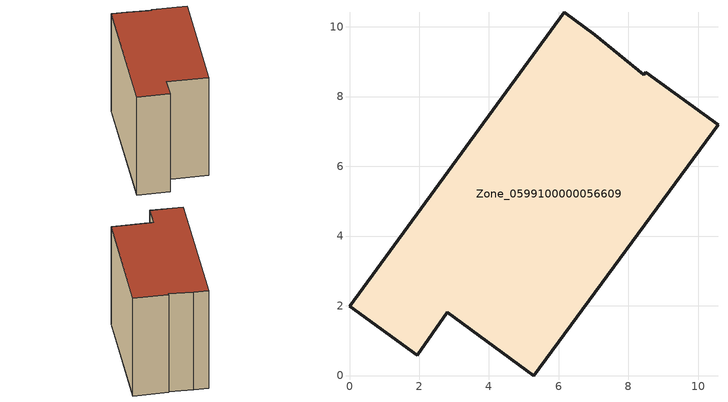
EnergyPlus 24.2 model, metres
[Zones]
Zone_0599100000056609
 floor ground (C_G): 2.8,1.81 1.95,0.58 0,1.99 6.16,10.41 7.04,9.77 8.44,8.62 8.5,8.7 10.57,7.19 5.28,0 z0
 wall outside (C_F): 6.16,10.41 0,1.99 1.95,0.58 2.8,1.81 5.28,0 10.57,7.19 8.5,8.7 8.44,8.62 7.04,9.77 6.16,10.41 z0:8.45
 roof outside (C_R): 7.04,9.77 6.16,10.41 0,1.99 1.95,0.58 2.8,1.81 5.28,0 10.57,7.19 8.5,8.7 8.44,8.62 z8.45
[BUILDING]
Pand.0599100000056609: North Axis=0; Terrain=City; Loads Convergence Tolerance Value=0.04; Temperature Convergence Tolerance Value=0.4; Solar Distribution=FullExterior; Maximum Number of Warmup Days=25; Minimum Number of Warmup Days=1
[Site:Location]
Rotterdam.The.Hague.AP_ZH_NLD Design_Conditions: Latitude=51.96; Longitude=4.45; Time Zone=1; Elevation=-4.5
[SITE:GROUNDTEMPERATURE:BUILDINGSURFACE]
18, 18, 18, 18, 18, 18, 18, 18, 18, 18, 18, 18
[MATERIAL] Thermal Absorptance=0.9; Solar Absorptance=0.7; Visible Absorptance=0.7
Name | Roughness | Thickness | Conductivity | Density | Specific Heat
G.TI.1975-1991 | MediumSmooth | 0.15 | 0.288461 | 540 | 1210
F.TI.1975-1991 | Rough | 0.3 | 0.230769 | 1920 | 840
R.TI.1975-1991 | MediumRough | 0.2 | 0.153846 | 1500 | 1000
[CONSTRUCTION]
C_G: G.TI.1975-1991
C_F: F.TI.1975-1991
C_R: R.TI.1975-1991
[ZONE]
Zone_0599100000056609: Type=1; Multiplier=1; Ceiling Height=Autocalculate; Volume=Autocalculate; Floor Area=autocalculate; Part of Total Floor Area=Yes
[ZONEINFILTRATION:DESIGNFLOWRATE]
Infil_Zone_0599100000056609: Zone or ZoneList or Space or SpaceList=Zone_0599100000056609; Schedule=AlwaysOn; Design Flow Rate Calculation Method=Flow/Area; Flow Rate per Floor Area=0.003; Constant Term Coefficient=1; Temperature Term Coefficient=0; Velocity Term Coefficient=0; Velocity Squared Term Coefficient=0
[HVACTEMPLATE:ZONE:IDEALLOADSAIRSYSTEM]
Zone_0599100000056609: Maximum Heating Supply Air Temperature=50; Minimum Cooling Supply Air Temperature=13; Maximum Heating Supply Air Humidity Ratio=0.0156; Minimum Cooling Supply Air Humidity Ratio=0.0077; Heating Limit=NoLimit; Cooling Limit=NoLimit; Dehumidification Control Type=ConstantSensibleHeatRatio; Cooling Sensible Heat Ratio=0.7; Dehumidification Setpoint=60; Humidification Control Type=None; Humidification Setpoint=30; Outdoor Air Method=None; Outdoor Air Flow Rate per Person=0.00944; Outdoor Air Flow Rate per Zone Floor Area=0; Outdoor Air Flow Rate per Zone=0; Demand Controlled Ventilation Type=None; Outdoor Air Economizer Type=NoEconomizer; Heat Recovery Type=None; Sensible Heat Recovery Effectiveness=0.7; Latent Heat Recovery Effectiveness=0.65
[ZONECONTROL:THERMOSTAT]
ThermostatControl_Zone_0599100000056609: Zone or ZoneList=Zone_0599100000056609; Control Type Schedule=DualSetpointControlType; Control 1=Thermostat_Zone_0599100000056609; Temperature Difference Between Cutout And Setpoint=0
[THERMOSTATSETPOINT:DUALSETPOINT]
Thermostat_Zone_0599100000056609: Heating Setpoint Temperature Schedule=HeatingSetpoint_Zone_0599100000056609; Cooling Setpoint Temperature Schedule=CoolingSetpoint_Zone_0599100000056609
[SCHEDULE:COMPACT]
HeatingSetpoint_Zone_0599100000056609: Through: 12/31, For: AllDays, Until: 24:00, 21
CoolingSetpoint_Zone_0599100000056609: Through: 12/31, For: AllDays, Until: 24:00, 24
DualSetpointControlType: Through: 12/31, For: AllDays, Until: 24:00, 4
AlwaysOn: Through: 12/31, For: AllDays, Until: 24:00, 1
